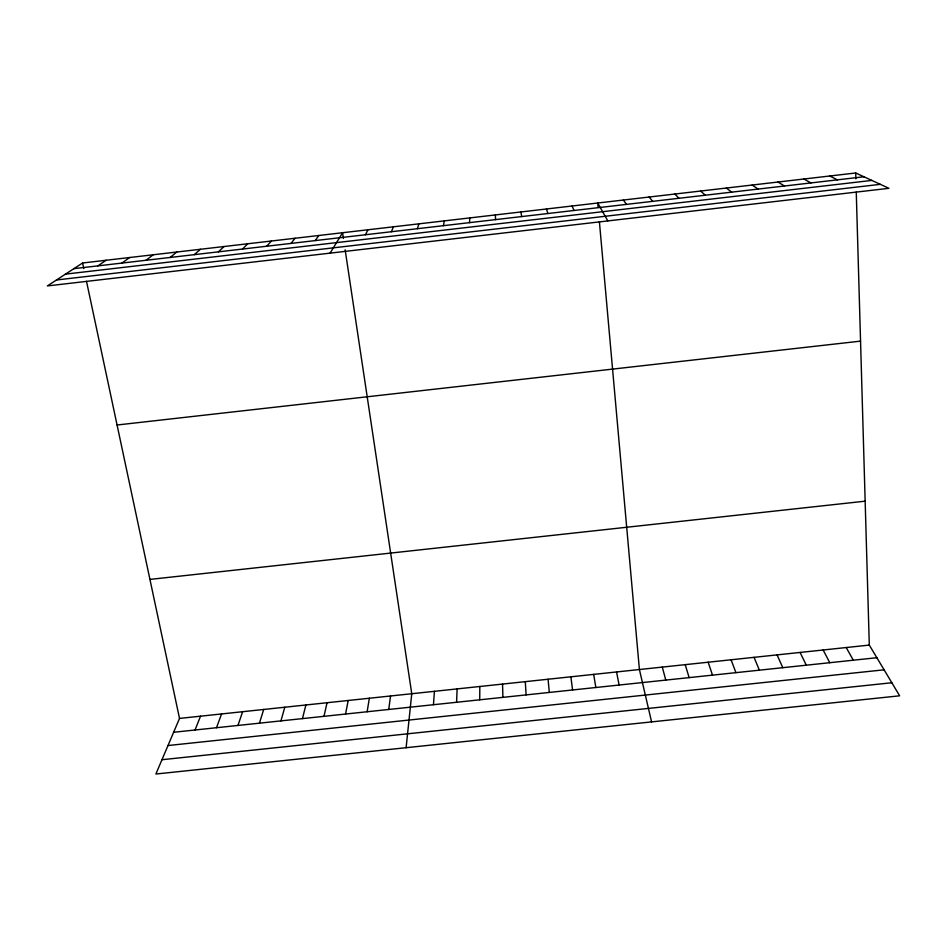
<?xml version="1.0" encoding="UTF-8"?>
<svg xmlns="http://www.w3.org/2000/svg" width="947" height="947" viewBox="0 0 947 947"><rect width="100%" height="100%" fill="white"/><g stroke="black" fill="none" stroke-linecap="round" stroke-linejoin="round"><path stroke-width="1.42" d="M479.727 699.821L479.821 686.492M456.584 702.272L457.105 688.907M469.487 222.652L469.807 217.917M433.454 704.722L434.424 691.322M406.109 747.704L411.756 693.725L345.146 249.83M388.732 709.469L390.543 695.986M367.128 711.753L369.354 698.235M443.433 225.682L444.309 220.876M345.548 714.05L348.188 700.484M323.992 716.334L327.035 702.733M302.448 718.619L305.905 704.982M280.928 720.892L284.798 707.231M417.402 228.712L418.834 223.847M259.431 723.177L263.704 709.469M237.946 725.449L242.621 711.706M216.496 727.722L221.574 713.943M195.046 729.995L200.539 716.181M391.395 231.731L393.384 226.806M86.497 281.295L179.516 718.418L155.888 774.019L899.65 695.808L869.299 645.085L856.254 191.992M365.424 234.749L367.969 229.766M330.077 253.133L342.577 232.725L343.441 238.431M315.209 240.597L318.819 235.483M290.966 243.415L295.097 238.253M266.746 246.232L271.387 241.012M242.55 249.049L247.7 243.77M218.378 251.855L224.048 246.528M194.23 254.672L200.409 249.274M170.117 257.477L176.805 252.02M146.016 260.271L153.213 254.767M121.95 263.077L129.656 257.513M97.896 265.87L106.111 260.247M82.602 262.994L47.35 285.935L888.913 188.311L855.709 172.981L82.602 262.994L83.798 268.617M73.878 268.664L863.913 176.769M65.485 274.121L871.82 180.415M56.477 279.992L880.308 184.334M117.085 425.002L860.551 341.133M149.934 579.41L865.156 501.176M179.516 718.418L869.299 645.085M173.632 732.268L876.863 657.715M167.986 745.538L884.096 669.813M161.961 759.719L891.837 682.751M829.785 176L837.408 179.859M803.885 179.019L810.94 182.937M778.02 182.037L784.495 186.014M752.178 185.044L758.085 189.08M726.361 188.051L731.7 192.146M700.579 191.045L705.349 195.212M674.82 194.04L679.023 198.278M649.097 197.035L652.732 201.332M623.398 200.03L626.464 204.398M607.82 220.911L597.735 203.025L598.113 207.346M846.216 647.547L853.306 660.213M823.144 649.997L829.785 662.711M800.097 652.447L806.288 665.196M777.073 654.898L782.802 667.682M572.095 206.008L574.024 210.494M754.072 657.336L759.352 670.168M731.096 659.787L735.926 672.654M708.143 662.225L712.511 675.14M685.202 664.664L689.132 677.614M546.478 208.991L547.84 213.537M662.296 667.09L665.777 680.1M651.572 721.886L639.403 669.529L599.404 221.787M616.544 671.956L619.125 685.036M520.897 211.962L521.69 216.579M593.698 674.382L595.829 687.51M570.875 676.809L572.568 689.972M548.076 679.236L549.319 692.435M525.301 681.662L526.106 694.897M495.34 214.945L495.577 219.621M855.709 172.981L855.875 178.829M502.549 684.077L502.904 697.359"/></g></svg>
